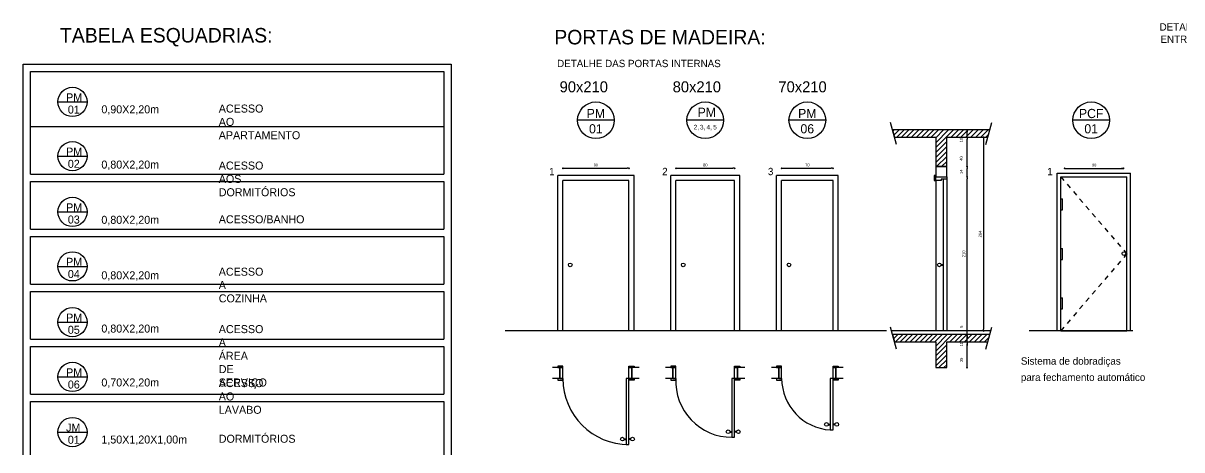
# Model space of a CAD drawing. Header units: millimetres. Extents: x 935 to 1399, y 512 to 900.
# Drawn here: x 1302.13 to 1317.91, y 823.54 to 829.36 of the extents above; entities that cross this region are included whole.
import ezdxf

# ---------------------------------------------------------------- set-up
doc = ezdxf.new("R2010")
doc.units = ezdxf.units.MM
for name, color, linetype in [('@azulejo', 7, 'Continuous'), ('@corte', 2, 'Continuous'), ('@esquadrias', 1, 'Continuous'), ('@hachuraparedes', 253, 'Continuous'), ('@paredes', 5, 'Continuous'), ('@paredes internas', 4, 'Continuous'), ('@pilares', 200, 'Continuous'), ('@textos', 3, 'Continuous'), ('@vista', 1, 'Continuous'), ('MOBIL', 7, 'Continuous')]:
    doc.layers.add(name, color=color, linetype=linetype)
doc.dimstyles.new('elisa_detalhe_gb', dxfattribs={"dimtxt": 0.04, "dimasz": 0.025, "dimexe": 0.3, "dimexo": 0.5, "dimgap": 0.025, "dimtad": 1, "dimdec": 0, "dimlfac": 100, "dimdsep": 46, "dimtxsty": 'Standard', "dimblk1": 'DOT', "dimblk2": 'DOT', "dimsah": 1, "dimcen": 0, "dimse1": 1, "dimse2": 1, "dimclrd": 1, "dimclre": 1, "dimclrt": 2, "dimadec": 0, "dimazin": 0, "dimtfac": 1, "dimtdec": 0, "dimtmove": 2, "dimatfit": 3, "dimldrblk": 'DOT', "dimfxl": 0, "dimtolj": 1, "dimtzin": 0, "dimarcsym": 0})

# ---------------------------------------------------------------- blocks, each defined once
blk = doc.blocks.new('_DOT')
at = {"color": 0, "linetype": 'ByBlock'}
blk.add_line((-0.5, 0), (-1, 0), dxfattribs=at)
at = {"color": 0, "linetype": 'ByBlock', "const_width": 0.5}
blk.add_lwpolyline([(-0.25, 0, 1), (0.25, 0, 1)], format="xyb", close=True, dxfattribs=at)
blk = doc.blocks.new('*D7')
at = {"layer": '@hachuraparedes', "color": 1, "lineweight": -2, "transparency": 16777216}
blk.add_line((1309.506, 827.379), (1310.356, 827.379), dxfattribs=at)
at = {"layer": 'Defpoints', "color": 0, "transparency": 16777216}
for p in [(1310.381, 827.379), (1309.481, 827.213), (1310.381, 827.213)]:
    blk.add_point(p, dxfattribs=at)
at = {"layer": '@hachuraparedes', "color": 1, "lineweight": -2, "transparency": 16777216, "xscale": 0.025, "yscale": 0.025, "zscale": 0.025, "rotation": 180}
blk.add_blockref('_DOT', (1309.481, 827.379), dxfattribs=at)
at = {"layer": '@hachuraparedes', "color": 1, "lineweight": -2, "transparency": 16777216, "xscale": 0.025, "yscale": 0.025, "zscale": 0.025}
blk.add_blockref('_DOT', (1310.381, 827.379), dxfattribs=at)
at = {"layer": '@hachuraparedes', "color": 2, "transparency": 16777216, "insert": (1309.931, 827.424), "char_height": 0.04, "attachment_point": 5}
blk.add_mtext('\\A1;90', dxfattribs=at)
blk = doc.blocks.new('*D8')
at = {"layer": '@hachuraparedes', "color": 1, "lineweight": -2, "transparency": 16777216}
blk.add_line((1312.486, 827.379), (1313.136, 827.379), dxfattribs=at)
at = {"layer": 'Defpoints', "color": 0, "transparency": 16777216}
for p in [(1313.161, 827.379), (1312.461, 827.213), (1313.161, 827.213)]:
    blk.add_point(p, dxfattribs=at)
at = {"layer": '@hachuraparedes', "color": 1, "lineweight": -2, "transparency": 16777216, "xscale": 0.025, "yscale": 0.025, "zscale": 0.025, "rotation": 180}
blk.add_blockref('_DOT', (1312.461, 827.379), dxfattribs=at)
at = {"layer": '@hachuraparedes', "color": 1, "lineweight": -2, "transparency": 16777216, "xscale": 0.025, "yscale": 0.025, "zscale": 0.025}
blk.add_blockref('_DOT', (1313.161, 827.379), dxfattribs=at)
at = {"layer": '@hachuraparedes', "color": 2, "transparency": 16777216, "insert": (1312.811, 827.424), "char_height": 0.04, "attachment_point": 5}
blk.add_mtext('\\A1;70', dxfattribs=at)
blk = doc.blocks.new('*D9')
at = {"layer": '@hachuraparedes', "color": 1, "lineweight": -2, "transparency": 16777216}
blk.add_line((1311.046, 827.379), (1311.796, 827.379), dxfattribs=at)
at = {"layer": 'Defpoints', "color": 0, "transparency": 16777216}
for p in [(1311.821, 827.379), (1311.021, 827.213), (1311.821, 827.213)]:
    blk.add_point(p, dxfattribs=at)
at = {"layer": '@hachuraparedes', "color": 1, "lineweight": -2, "transparency": 16777216, "xscale": 0.025, "yscale": 0.025, "zscale": 0.025, "rotation": 180}
blk.add_blockref('_DOT', (1311.021, 827.379), dxfattribs=at)
at = {"layer": '@hachuraparedes', "color": 1, "lineweight": -2, "transparency": 16777216, "xscale": 0.025, "yscale": 0.025, "zscale": 0.025}
blk.add_blockref('_DOT', (1311.821, 827.379), dxfattribs=at)
at = {"layer": '@hachuraparedes', "color": 2, "transparency": 16777216, "insert": (1311.421, 827.424), "char_height": 0.04, "attachment_point": 5}
blk.add_mtext('\\A1;80', dxfattribs=at)
blk = doc.blocks.new('*D10')
at = {"layer": '@hachuraparedes', "color": 1, "lineweight": -2, "transparency": 16777216}
blk.add_line((1315.211, 827.778), (1315.211, 825.188), dxfattribs=at)
at = {"layer": 'Defpoints', "color": 0, "transparency": 16777216}
for p in [(1315.211, 827.803), (1315.211, 825.163), (1315.211, 825.163)]:
    blk.add_point(p, dxfattribs=at)
at = {"layer": '@hachuraparedes', "color": 1, "lineweight": -2, "transparency": 16777216, "xscale": 0.025, "yscale": 0.025, "zscale": 0.025}
for p, rotation in [((1315.211, 827.803), 90), ((1315.211, 825.163), 270)]:
    blk.add_blockref('_DOT', p, dxfattribs=dict(at, rotation=rotation))
at = {"layer": '@hachuraparedes', "color": 2, "transparency": 16777216, "insert": (1315.166, 826.483), "char_height": 0.04, "attachment_point": 5, "rotation": 90}
blk.add_mtext('\\A1;264', dxfattribs=at)
blk = doc.blocks.new('*D13')
at = {"color": 1, "lineweight": -2, "transparency": 16777216}
blk.add_line((1314.986, 824.688), (1314.986, 824.988), dxfattribs=at)
at = {"layer": 'Defpoints', "color": 0, "transparency": 16777216}
for p in [(1314.709, 825.013), (1314.986, 825.013), (1314.709, 824.663)]:
    blk.add_point(p, dxfattribs=at)
at = {"color": 1, "lineweight": -2, "transparency": 16777216, "xscale": 0.025, "yscale": 0.025, "zscale": 0.025}
for p, rotation in [((1314.986, 825.013), 90), ((1314.986, 824.663), 270)]:
    blk.add_blockref('_DOT', p, dxfattribs=dict(at, rotation=rotation))
at = {"color": 2, "transparency": 16777216, "insert": (1314.909, 824.768), "char_height": 0.04, "attachment_point": 5, "rotation": 90}
blk.add_mtext('\\A1;35', dxfattribs=at)
blk = doc.blocks.new('*D14')
at = {"color": 1, "lineweight": -2, "transparency": 16777216}
for p, q in [((1314.986, 825.138), (1314.986, 825.163)), ((1314.986, 825.013), (1314.986, 825.113)), ((1314.986, 824.988), (1314.986, 824.963))]:
    blk.add_line(p, q, dxfattribs=at)
at = {"layer": 'Defpoints', "color": 0, "transparency": 16777216}
for p in [(1314.709, 825.013), (1314.986, 825.113), (1314.986, 825.113)]:
    blk.add_point(p, dxfattribs=at)
at = {"color": 1, "lineweight": -2, "transparency": 16777216, "xscale": 0.025, "yscale": 0.025, "zscale": 0.025}
for p, rotation in [((1314.986, 825.113), 270), ((1314.986, 825.013), 90)]:
    blk.add_blockref('_DOT', p, dxfattribs=dict(at, rotation=rotation))
at = {"color": 2, "transparency": 16777216, "insert": (1314.911, 824.982), "char_height": 0.04, "attachment_point": 5, "rotation": 90}
blk.add_mtext('\\A1;10', dxfattribs=at)
blk = doc.blocks.new('*D15')
at = {"color": 1, "lineweight": -2, "transparency": 16777216}
for p, q in [((1314.986, 825.188), (1314.986, 825.213)), ((1314.986, 825.113), (1314.986, 825.163)), ((1314.986, 825.088), (1314.986, 825.063))]:
    blk.add_line(p, q, dxfattribs=at)
at = {"layer": 'Defpoints', "color": 0, "transparency": 16777216}
for p in [(1314.986, 825.163), (1314.986, 825.163), (1314.986, 825.113)]:
    blk.add_point(p, dxfattribs=at)
at = {"color": 1, "lineweight": -2, "transparency": 16777216, "xscale": 0.025, "yscale": 0.025, "zscale": 0.025}
for p, rotation in [((1314.986, 825.163), 270), ((1314.986, 825.113), 90)]:
    blk.add_blockref('_DOT', p, dxfattribs=dict(at, rotation=rotation))
at = {"color": 2, "transparency": 16777216, "insert": (1314.911, 825.22), "char_height": 0.04, "attachment_point": 5, "rotation": 90}
blk.add_mtext('\\A1;5', dxfattribs=at)
blk = doc.blocks.new('*D16')
at = {"color": 1, "lineweight": -2, "transparency": 16777216}
blk.add_line((1314.986, 825.188), (1314.986, 827.238), dxfattribs=at)
at = {"layer": 'Defpoints', "color": 0, "transparency": 16777216}
for p in [(1314.709, 827.263), (1314.986, 827.263), (1314.986, 825.163)]:
    blk.add_point(p, dxfattribs=at)
at = {"color": 1, "lineweight": -2, "transparency": 16777216, "xscale": 0.025, "yscale": 0.025, "zscale": 0.025}
for p, rotation in [((1314.986, 827.263), 90), ((1314.986, 825.163), 270)]:
    blk.add_blockref('_DOT', p, dxfattribs=dict(at, rotation=rotation))
at = {"color": 2, "transparency": 16777216, "insert": (1314.941, 826.213), "char_height": 0.04, "attachment_point": 5, "rotation": 90}
blk.add_mtext('\\A1;210', dxfattribs=at)
blk = doc.blocks.new('*D17')
at = {"color": 1, "lineweight": -2, "transparency": 16777216}
blk.add_line((1314.986, 827.828), (1314.986, 827.878), dxfattribs=at)
at = {"layer": 'Defpoints', "color": 0, "transparency": 16777216}
for p in [(1314.986, 827.903), (1314.986, 827.903), (1314.986, 827.803)]:
    blk.add_point(p, dxfattribs=at)
at = {"color": 1, "lineweight": -2, "transparency": 16777216, "xscale": 0.025, "yscale": 0.025, "zscale": 0.025}
for p, rotation in [((1314.986, 827.903), 90), ((1314.986, 827.803), 270)]:
    blk.add_blockref('_DOT', p, dxfattribs=dict(at, rotation=rotation))
at = {"color": 2, "transparency": 16777216, "insert": (1314.908, 827.765), "char_height": 0.04, "attachment_point": 5, "rotation": 90}
blk.add_mtext('\\A1;10', dxfattribs=at)
blk = doc.blocks.new('*D18')
at = {"color": 1, "lineweight": -2, "transparency": 16777216}
blk.add_line((1314.986, 827.428), (1314.986, 827.778), dxfattribs=at)
at = {"layer": 'Defpoints', "color": 0, "transparency": 16777216}
for p in [(1314.986, 827.803), (1314.986, 827.803), (1314.709, 827.403)]:
    blk.add_point(p, dxfattribs=at)
at = {"color": 1, "lineweight": -2, "transparency": 16777216, "xscale": 0.025, "yscale": 0.025, "zscale": 0.025}
for p, rotation in [((1314.986, 827.803), 90), ((1314.986, 827.403), 270)]:
    blk.add_blockref('_DOT', p, dxfattribs=dict(at, rotation=rotation))
at = {"color": 2, "transparency": 16777216, "insert": (1314.908, 827.512), "char_height": 0.04, "attachment_point": 5, "rotation": 90}
blk.add_mtext('\\A1;40', dxfattribs=at)
blk = doc.blocks.new('*D19')
at = {"color": 1, "lineweight": -2, "transparency": 16777216}
blk.add_line((1314.986, 827.288), (1314.986, 827.378), dxfattribs=at)
at = {"layer": 'Defpoints', "color": 0, "transparency": 16777216}
for p in [(1314.709, 827.403), (1314.986, 827.403), (1314.709, 827.263)]:
    blk.add_point(p, dxfattribs=at)
at = {"color": 1, "lineweight": -2, "transparency": 16777216, "xscale": 0.025, "yscale": 0.025, "zscale": 0.025}
for p, rotation in [((1314.986, 827.403), 90), ((1314.986, 827.263), 270)]:
    blk.add_blockref('_DOT', p, dxfattribs=dict(at, rotation=rotation))
at = {"color": 2, "transparency": 16777216, "insert": (1314.908, 827.333), "char_height": 0.04, "attachment_point": 5, "rotation": 90}
blk.add_mtext('\\A1;14', dxfattribs=at)

msp = doc.modelspace()

# ---------------------------------------------------------------- hatches: boundary and pattern name
at = {"layer": '@pilares'}
h = msp.add_hatch(dxfattribs=at)
h.set_pattern_fill('ANSI31', color=256, scale=0.015, style=0)
h.set_pattern_definition([(45, (1250.326223, 766.7959), (-0.03367596, 0.03367596), [])])
h.paths.add_polyline_path([(1315.29718, 827.90344), (1313.97039, 827.90344), (1313.99718, 827.80344), (1314.55878, 827.80344), (1314.55878, 827.40344), (1314.70878, 827.40344), (1314.70878, 827.80344), (1315.27039, 827.80344)])
h = msp.add_hatch(dxfattribs=at)
h.set_pattern_fill('ANSI31', color=256, scale=0.015, style=0)
h.set_pattern_definition([(45, (1250.326223, 729.74203), (-0.03367596, 0.03367596), [])])
h.paths.add_polyline_path([(1314.70878, 825.01344), (1315.27039, 825.01344), (1315.29718, 825.11344), (1313.97039, 825.11344), (1313.99718, 825.01344), (1314.55878, 825.01344), (1314.55878, 824.66344), (1314.70878, 824.66344)])
h.paths.add_polyline_path([(1314.83388, 824.88234), (1314.83388, 825.08154), (1314.98747, 825.08154), (1314.98747, 824.88234)], flags=25)

# ---------------------------------------------------------------- linework, layer by layer
msp.add_line((1317.24236, 825.16344), (1315.83086, 825.16344))
at = {"ltscale": 0.1}
msp.add_circle((1317.123, 826.21759), 0.025, dxfattribs=at)
at = {"layer": '@azulejo'}
msp.add_line((1315.30388, 825.16344), (1313.95699, 825.16344), dxfattribs=at)
at = {"layer": '@esquadrias', "color": 2}
for p, q in [((1314.02398, 827.70344), (1313.94359, 828.00344)), ((1315.24359, 827.70344), (1315.32398, 828.00344)), ((1314.02398, 824.91344), (1313.94359, 825.21344)), ((1315.24359, 824.91344), (1315.32398, 825.21344))]:
    msp.add_line(p, q, dxfattribs=at)
at = {"layer": '@esquadrias', "ltscale": 0.1}
for p, q in [((1314.63328, 826.06792), (1314.65878, 826.06792)), ((1314.63328, 826.05792), (1314.65878, 826.05792)), ((1313.09521, 823.89344), (1313.12071, 823.89344)), ((1313.09521, 823.88344), (1313.12071, 823.88344)), ((1313.18622, 823.89344), (1313.16071, 823.89344)), ((1313.18622, 823.88344), (1313.16071, 823.88344)), ((1311.75521, 823.79344), (1311.78071, 823.79344)), ((1311.75521, 823.78344), (1311.78071, 823.78344)), ((1311.84622, 823.79344), (1311.82071, 823.79344)), ((1311.84622, 823.78344), (1311.82071, 823.78344)), ((1310.31521, 823.69344), (1310.34071, 823.69344)), ((1310.31521, 823.68344), (1310.34071, 823.68344)), ((1310.40622, 823.69344), (1310.38071, 823.69344)), ((1310.40622, 823.68344), (1310.38071, 823.68344))]:
    msp.add_line(p, q, dxfattribs=at)
at = {"layer": '@esquadrias', "color": 2}
for points in [[(1314.53878, 827.28344), (1314.53878, 827.21344), (1314.55878, 827.21344), (1314.55878, 827.28344)], [(1314.55878, 827.26344), (1314.70878, 827.26344), (1314.70878, 827.23344), (1314.63378, 827.23344), (1314.63378, 827.21344), (1314.55878, 827.21344)], [(1309.48071, 824.68344), (1309.41071, 824.68344), (1309.41071, 824.66344), (1309.48071, 824.66344)], [(1310.38071, 824.68344), (1310.45071, 824.68344), (1310.45071, 824.66344), (1310.38071, 824.66344)], [(1311.02071, 824.68344), (1310.95071, 824.68344), (1310.95071, 824.66344), (1311.02071, 824.66344)], [(1311.82071, 824.68344), (1311.89071, 824.68344), (1311.89071, 824.66344), (1311.82071, 824.66344)], [(1312.46071, 824.68344), (1312.39071, 824.68344), (1312.39071, 824.66344), (1312.46071, 824.66344)], [(1313.16071, 824.68344), (1313.23071, 824.68344), (1313.23071, 824.66344), (1313.16071, 824.66344)], [(1309.48071, 824.51344), (1309.41071, 824.51344), (1309.41071, 824.49344), (1309.48071, 824.49344)], [(1309.48071, 824.66344), (1309.44071, 824.66344), (1309.44071, 824.51344), (1309.48071, 824.51344)], [(1310.38071, 823.61344), (1310.38071, 824.51344), (1310.34071, 824.51344), (1310.34071, 823.61344)], [(1310.38071, 824.66344), (1310.42071, 824.66344), (1310.42071, 824.51344), (1310.38071, 824.51344)], [(1310.38071, 824.51344), (1310.45071, 824.51344), (1310.45071, 824.49344), (1310.38071, 824.49344)], [(1311.02071, 824.51344), (1310.95071, 824.51344), (1310.95071, 824.49344), (1311.02071, 824.49344)], [(1311.02071, 824.66344), (1310.98071, 824.66344), (1310.98071, 824.51344), (1311.02071, 824.51344)], [(1311.82071, 823.71344), (1311.82071, 824.51344), (1311.78071, 824.51344), (1311.78071, 823.71344)], [(1311.82071, 824.66344), (1311.86071, 824.66344), (1311.86071, 824.51344), (1311.82071, 824.51344)], [(1311.82071, 824.51344), (1311.89071, 824.51344), (1311.89071, 824.49344), (1311.82071, 824.49344)], [(1312.46071, 824.51344), (1312.39071, 824.51344), (1312.39071, 824.49344), (1312.46071, 824.49344)], [(1312.46071, 824.66344), (1312.42071, 824.66344), (1312.42071, 824.51344), (1312.46071, 824.51344)], [(1313.16071, 823.81344), (1313.16071, 824.51344), (1313.12071, 824.51344), (1313.12071, 823.81344)], [(1313.16071, 824.66344), (1313.20071, 824.66344), (1313.20071, 824.51344), (1313.16071, 824.51344)], [(1313.16071, 824.51344), (1313.23071, 824.51344), (1313.23071, 824.49344), (1313.16071, 824.49344)]]:
    msp.add_lwpolyline(points, close=True, dxfattribs=at)
at = {"layer": '@esquadrias', "ltscale": 0.1}
for centre in [(1309.58071, 826.06344), (1311.12071, 826.06344), (1312.56071, 826.06344), (1314.60878, 826.06292), (1313.07071, 823.88844), (1313.21071, 823.88844), (1311.73071, 823.78844), (1311.87071, 823.78844), (1310.29071, 823.68844), (1310.43071, 823.68844)]:
    msp.add_circle(centre, 0.025, dxfattribs=at)
at = {"layer": '@esquadrias'}
msp.add_arc((1310.38071, 824.51344), 0.9, 180, 270, dxfattribs=at)
at = {"layer": '@esquadrias', "color": 1}
for centre, radius, start, end in [((1311.78071, 824.47444), 0.761, 177.062399, 270), ((1313.17001, 824.52106), 0.70934, 180.615934, 266.014697)]:
    msp.add_arc(centre, radius, start, end, dxfattribs=at)
at = {"layer": '@hachuraparedes', "color": 1}
msp.add_line((1316.32311, 827.37879), (1317.11061, 827.37879), dxfattribs=at)
at = {"layer": '@paredes'}
msp.add_lwpolyline([(1314.70878, 827.40344), (1314.55878, 827.40344), (1314.55878, 827.26344), (1314.70878, 827.26344)], close=True, dxfattribs=at)
at = {"layer": '@paredes internas'}
for p, q in [((1309.44071, 824.66344), (1309.34071, 824.66344)), ((1309.44071, 824.51344), (1309.34071, 824.51344)), ((1309.4407, 824.51314), (1309.44071, 824.66344)), ((1310.4207, 824.51314), (1310.42071, 824.66344)), ((1310.52071, 824.66337), (1310.42071, 824.66337)), ((1310.52071, 824.51337), (1310.42071, 824.51337)), ((1310.98071, 824.66344), (1310.88071, 824.66344)), ((1310.98071, 824.51344), (1310.88071, 824.51344)), ((1310.98071, 824.51344), (1310.98071, 824.66344)), ((1311.86071, 824.51344), (1311.86071, 824.66344)), ((1311.96071, 824.66344), (1311.86071, 824.66344)), ((1311.96071, 824.51344), (1311.86071, 824.51344)), ((1312.42071, 824.66344), (1312.32071, 824.66344)), ((1312.42071, 824.51344), (1312.32071, 824.51344)), ((1312.4207, 824.51314), (1312.42071, 824.66344)), ((1313.2007, 824.51314), (1313.20071, 824.66344)), ((1313.30071, 824.66337), (1313.20071, 824.66337)), ((1313.30071, 824.51337), (1313.20071, 824.51337))]:
    msp.add_line(p, q, dxfattribs=at)
at = {"layer": '@pilares'}
for points in [[(1313.99718, 827.80344), (1314.55878, 827.80344), (1314.55878, 827.40344), (1314.70878, 827.40344), (1314.70878, 827.80344), (1315.27039, 827.80344), (1315.29718, 827.90344), (1313.97039, 827.90344)], [(1313.99718, 825.01344), (1314.55878, 825.01344), (1314.55878, 824.66344), (1314.70878, 824.66344), (1314.70878, 825.01344), (1315.27039, 825.01344), (1315.29718, 825.11344), (1313.97039, 825.11344)]]:
    msp.add_lwpolyline(points, close=True, dxfattribs=at)
at = {"layer": '@textos'}
for p, q in [((1310.18071, 828.03344), (1309.68071, 828.03344)), ((1311.67071, 828.03344), (1311.17071, 828.03344)), ((1313.06071, 828.03344), (1312.56071, 828.03344)), ((1316.92782, 828.03344), (1316.42782, 828.03344))]:
    msp.add_line(p, q, dxfattribs=at)
for centre in [(1309.93071, 828.03344), (1311.42071, 828.03344), (1312.81071, 828.03344), (1316.67782, 828.03344)]:
    msp.add_circle(centre, 0.25, dxfattribs=at)
at = {"layer": '@vista'}
for p, q in [((1310.45071, 827.28344), (1309.41071, 827.28344)), ((1309.41071, 825.16344), (1309.41071, 827.28344)), ((1309.48071, 825.16344), (1309.48071, 827.21344)), ((1310.38071, 827.21344), (1309.48071, 827.21344)), ((1310.38071, 825.16344), (1310.38071, 827.21344)), ((1310.45071, 825.16344), (1310.45071, 827.28344)), ((1311.89071, 827.28344), (1310.95071, 827.28344)), ((1310.95071, 825.16344), (1310.95071, 827.28344)), ((1311.02071, 825.16344), (1311.02071, 827.21344)), ((1311.82071, 827.21344), (1311.02071, 827.21344)), ((1311.82071, 825.16344), (1311.82071, 827.21344)), ((1311.89071, 825.16344), (1311.89071, 827.28344)), ((1313.23071, 827.28344), (1312.39071, 827.28344)), ((1312.39071, 825.16344), (1312.39071, 827.28344)), ((1312.46071, 825.16344), (1312.46071, 827.21344)), ((1313.16071, 827.21344), (1312.46071, 827.21344)), ((1313.16071, 825.16344), (1313.16071, 827.21344)), ((1313.23071, 825.16344), (1313.23071, 827.28344)), ((1314.55878, 827.21344), (1314.55878, 825.16344)), ((1314.65878, 827.23344), (1314.65878, 825.16344)), ((1314.70878, 827.23344), (1314.70878, 825.16344)), ((1313.88894, 825.16344), (1308.69447, 825.16344))]:
    msp.add_line(p, q, dxfattribs=at)
at = {"layer": 'MOBIL', "color": 1}
for p, q in [((1302.12879, 828.79979), (1307.96061, 828.79979)), ((1302.12879, 824.19979), (1302.12879, 828.79979)), ((1307.96061, 828.79979), (1307.96061, 818.19979)), ((1302.22879, 828.69979), (1307.86061, 828.69979)), ((1302.22879, 827.94979), (1302.22879, 828.69979)), ((1307.86061, 828.69979), (1307.86061, 827.29979)), ((1302.6013, 828.28431), (1302.99977, 828.28431)), ((1302.22879, 827.94979), (1307.86061, 827.94979)), ((1302.22879, 827.29979), (1302.22879, 827.94979)), ((1302.6013, 827.54491), (1302.99977, 827.54491)), ((1302.22879, 827.29979), (1307.86061, 827.29979)), ((1302.22879, 826.54979), (1302.22879, 827.19979)), ((1302.22879, 827.19979), (1307.86061, 827.19979)), ((1307.86061, 827.19979), (1307.86061, 826.54979)), ((1316.26297, 827.26344), (1316.30583, 827.21344)), ((1316.34869, 827.16344), (1316.39155, 827.11344)), ((1316.4344, 827.06344), (1316.47726, 827.01344)), ((1316.52012, 826.96344), (1316.56297, 826.91344)), ((1302.6013, 826.78539), (1302.99977, 826.78539)), ((1316.60583, 826.86344), (1316.64869, 826.81344)), ((1316.69155, 826.76344), (1316.7344, 826.71344)), ((1316.77726, 826.66344), (1316.82012, 826.61344)), ((1316.86297, 826.56344), (1316.90583, 826.51344)), ((1302.22879, 826.54979), (1307.86061, 826.54979)), ((1302.22879, 825.79979), (1302.22879, 826.44979)), ((1302.22879, 826.44979), (1307.86061, 826.44979)), ((1307.86061, 826.44979), (1307.86061, 825.79979)), ((1316.94869, 826.46344), (1316.99155, 826.41344)), ((1317.0344, 826.36344), (1317.07726, 826.31344)), ((1317.12012, 826.26344), (1317.16297, 826.21344)), ((1317.07726, 826.11344), (1317.0344, 826.06344)), ((1317.16297, 826.21344), (1317.12012, 826.16344)), ((1302.6013, 826.04271), (1302.99977, 826.04271)), ((1316.99155, 826.01344), (1316.94869, 825.96344)), ((1302.22879, 825.79979), (1307.86061, 825.79979)), ((1316.82012, 825.81344), (1316.77726, 825.76344)), ((1316.90583, 825.91344), (1316.86297, 825.86344)), ((1302.22879, 825.04979), (1302.22879, 825.69979)), ((1302.22879, 825.69979), (1307.86061, 825.69979)), ((1307.86061, 825.69979), (1307.86061, 825.04979)), ((1316.7344, 825.71344), (1316.69155, 825.66344)), ((1316.56297, 825.51344), (1316.52012, 825.46344)), ((1316.64869, 825.61344), (1316.60583, 825.56344)), ((1316.39155, 825.31344), (1316.34869, 825.26344)), ((1316.47726, 825.41344), (1316.4344, 825.36344)), ((1302.6013, 825.28286), (1302.99977, 825.28286)), ((1315.30388, 825.16344), (1315.31058, 825.16344)), ((1316.30583, 825.21344), (1316.26297, 825.16344)), ((1302.22879, 825.04979), (1307.86061, 825.04979)), ((1302.22879, 824.29979), (1302.22879, 824.94979)), ((1302.22879, 824.94979), (1307.86061, 824.94979)), ((1307.86061, 824.94979), (1307.86061, 824.29979)), ((1302.6013, 824.53674), (1302.99977, 824.53674)), ((1302.12879, 818.19979), (1302.12879, 824.29979)), ((1302.22879, 824.29979), (1307.86061, 824.29979)), ((1302.22879, 824.29979), (1307.86061, 824.29979)), ((1302.22879, 824.19979), (1307.86061, 824.19979)), ((1302.22879, 824.19979), (1307.86061, 824.19979)), ((1302.22879, 823.44979), (1302.22879, 824.19979)), ((1307.86061, 824.19979), (1307.86061, 822.79979)), ((1302.6013, 823.78431), (1302.99977, 823.78431))]:
    msp.add_line(p, q, dxfattribs=at)
at = {"layer": 'MOBIL'}
for p, q in [((1316.21297, 825.16344), (1316.21297, 827.31344)), ((1316.21297, 827.31344), (1317.21297, 827.31344)), ((1316.26297, 825.16344), (1316.26297, 827.26344)), ((1316.26297, 827.26344), (1317.16297, 827.26344)), ((1316.31297, 827.26344), (1317.11297, 827.26344)), ((1317.16297, 825.16344), (1317.16297, 827.26344)), ((1317.21297, 825.16344), (1317.21297, 827.31344)), ((1316.26297, 826.96344), (1316.28797, 826.96344)), ((1316.28797, 826.81344), (1316.28797, 826.96344)), ((1316.26297, 826.81344), (1316.28797, 826.81344)), ((1316.26297, 826.28844), (1316.28797, 826.28844)), ((1316.28797, 826.13844), (1316.28797, 826.28844)), ((1316.26297, 826.13844), (1316.28797, 826.13844)), ((1316.26297, 825.61344), (1316.28797, 825.61344)), ((1316.26297, 825.61344), (1316.28797, 825.61344)), ((1316.26297, 825.46344), (1316.28797, 825.46344)), ((1316.28797, 825.46344), (1316.28797, 825.61344)), ((1316.26297, 825.16344), (1317.16297, 825.16344)), ((1316.31297, 825.16344), (1317.11297, 825.16344)), ((1316.31297, 825.16344), (1317.11297, 825.16344))]:
    msp.add_line(p, q, dxfattribs=at)
at = {"layer": 'MOBIL', "color": 1}
for centre in [(1302.80053, 828.28431), (1302.80053, 827.54491), (1302.80053, 826.78539), (1302.80053, 826.04271), (1302.80053, 825.28286), (1302.80053, 824.53674), (1302.80053, 823.78431)]:
    msp.add_circle(centre, 0.19924, dxfattribs=at)

# ---------------------------------------------------------------- block references
at = {"layer": '@hachuraparedes', "color": 1, "xscale": 0.02499999999997726, "yscale": 0.02499999999997726, "zscale": 0.02499999999997726, "rotation": 180}
msp.add_blockref('_DOT', (1316.31686, 827.37879), dxfattribs=at)
at = {"layer": '@hachuraparedes', "color": 1, "xscale": 0.02499999999997726, "yscale": 0.02499999999997726, "zscale": 0.02499999999997726}
msp.add_blockref('_DOT', (1317.11686, 827.37879), dxfattribs=at)

# ---------------------------------------------------------------- texts
for s, p in [('DETALHE DA PORTA PRINCIPAL', (1317.60906, 829.2558)), ('ENTRADAS DOS APARTAMENTOS/E ZELADOR', (1317.62077, 829.08913)), ('Sistema de dobradiças', (1315.71939, 824.703)), ('para fechamento automático', (1315.71939, 824.48156))]:
    msp.add_text(s, height=0.1).set_placement(p)
at = {"color": 1}
for s, p in [('DETALHE DAS PORTAS INTERNAS', (1309.40193, 828.75785)), ('1', (1309.2932, 827.28564)), ('2', (1310.8332, 827.28564)), ('3', (1312.2732, 827.28564)), ('1', (1316.07787, 827.28564))]:
    msp.add_text(s, height=0.1, dxfattribs=at).set_placement(p)
at = {"layer": '@corte', "color": 1, "attachment_point": 4}
for s, insert, char_height in [('TABELA ESQUADRIAS:', (1302.63008, 829.16542), 0.1977553), ('PORTAS DE MADEIRA:', (1309.36332, 829.16542), 0.1977553), ('\\A1;90x210', (1309.4364, 828.4887), 0.15), ('\\A1;80x210', (1310.9764, 828.4887), 0.15), ('\\A1;70x210', (1312.4164, 828.4887), 0.15)]:
    msp.add_mtext(s, dxfattribs=dict(at, insert=insert, char_height=char_height))
at = {"layer": '@hachuraparedes', "color": 3}
for s, height, p in [('2,', 0.062899, (1311.26329, 827.90868)), ('3,', 0.062899, (1311.34807, 827.90868)), ('4,', 0.062899, (1311.4385, 827.90868)), ('5', 0.0629, (1311.52893, 827.90868))]:
    msp.add_text(s, height=height, dxfattribs=at).set_placement(p)
at = {"layer": '@hachuraparedes', "color": 2, "insert": (1316.71686, 827.42379), "char_height": 0.04, "attachment_point": 5}
msp.add_mtext('90', dxfattribs=at)
at = {"layer": '@textos'}
msp.add_text('PM', height=0.125, dxfattribs=at).set_placement((1311.31574, 828.08025))
at = {"layer": '@textos', "char_height": 0.125, "attachment_point": 2}
for s, insert in [('PM\\P01', (1309.92991, 828.18878)), ('PM\\P06', (1312.80991, 828.18878)), ('PCF\\P01', (1316.67701, 828.18878))]:
    msp.add_mtext(s, dxfattribs=dict(at, insert=insert))
at = {"layer": 'MOBIL', "color": 1, "width": 0.0074075, "attachment_point": 1}
for s, insert, char_height in [('PM ', (1302.71356, 828.40101), 0.109053), ('01', (1302.73733, 828.23444), 0.109053), ('0,90X2,20m ', (1303.19421, 828.23745), 0.1090528), ('ACESSO AO APARTAMENTO', (1304.79322, 828.24799), 0.1090528), ('PM ', (1302.71356, 827.66161), 0.109053), ('02', (1302.73733, 827.49503), 0.109053), ('0,80X2,20m ', (1303.19421, 827.48442), 0.1090528), ('ACESSO AOS DORMITÓRIOS', (1304.79322, 827.47112), 0.1090528), ('PM ', (1302.71356, 826.90209), 0.109053), ('03', (1302.73733, 826.73552), 0.109053), ('0,80X2,20m ', (1303.19421, 826.73172), 0.1090528), ('ACESSO/BANHO', (1304.79322, 826.73881), 0.1090528), ('PM ', (1302.71356, 826.15941), 0.109053), ('04', (1302.73733, 825.99283), 0.109053), ('0,80X2,20m ', (1303.19421, 825.9754), 0.1090528), ('ACESSO A COZINHA', (1304.79322, 826.02481), 0.1090528), ('PM ', (1302.71356, 825.39956), 0.109053), ('05', (1302.73733, 825.23298), 0.109053), ('0,80X2,20m ', (1303.19421, 825.24963), 0.1090528), ('ACESSO A ÁREA DE SERVIÇO ', (1304.79322, 825.24211), 0.1090528), ('PM ', (1302.71356, 824.65344), 0.109053), ('0,70X2,20m ', (1303.19421, 824.51512), 0.1090528), ('06', (1302.73733, 824.48686), 0.109053), ('ACESSO AO LAVABO', (1304.79322, 824.50633), 0.1090528), ('JM', (1302.71356, 823.90101), 0.109053), ('01', (1302.73733, 823.73444), 0.109053), ('1,50X1,20X1,00m ', (1303.19421, 823.73745), 0.1090528), ('DORMITÓRIOS', (1304.79322, 823.74799), 0.1090528)]:
    msp.add_mtext(s, dxfattribs=dict(at, insert=insert, char_height=char_height))

# ---------------------------------------------------------------- dimensions: what is measured, and where the dimension line sits
for base, p1, p2, picture, middle in [((1314.98604, 827.90344), (1314.98604, 827.80344), (1314.98604, 827.90344), '*D17', (1314.90844, 827.76482)), ((1314.98604, 827.80344), (1314.70878, 827.40344), (1314.98604, 827.80344), '*D18', (1314.90844, 827.51242)), ((1314.98604, 827.40344), (1314.70878, 827.26344), (1314.70878, 827.40344), '*D19', (1314.90844, 827.33344)), ((1314.98604, 825.11344), (1314.70878, 825.01344), (1314.98604, 825.11344), '*D14', (1314.91068, 824.98194)), ((1314.98604, 825.16344), (1314.98604, 825.11344), (1314.98604, 825.16344), '*D15', (1314.91068, 825.22012)), ((1314.98604, 825.01344), (1314.70878, 824.66344), (1314.70878, 825.01344), '*D13', (1314.90888, 824.76787))]:
    dim = msp.add_linear_dim(base=base, p1=p1, p2=p2, angle=90, dimstyle='elisa_detalhe_gb')
    dim.commit()
    dim.dimension.update_dxf_attribs({"geometry": picture, "text_midpoint": middle, "dimtype": 160})
dim = msp.add_linear_dim(base=(1314.98604, 827.26344), p1=(1314.98604, 825.16344), p2=(1314.70878, 827.26344), angle=90, dimstyle='elisa_detalhe_gb')
dim.commit()
dim.dimension.update_dxf_attribs({"geometry": '*D16', "text_midpoint": (1314.94104, 826.21344)})
at = {"layer": '@hachuraparedes'}
dim = msp.add_linear_dim(base=(1315.21141, 825.16344), p1=(1315.21141, 827.80344), p2=(1315.21141, 825.16344), angle=90, dimstyle='elisa_detalhe_gb', dxfattribs=at)
dim.commit()
dim.dimension.update_dxf_attribs({"geometry": '*D10', "text_midpoint": (1315.16641, 826.48344)})
for base, p1, p2, picture, middle in [((1310.38071, 827.37879), (1309.48071, 827.21344), (1310.38071, 827.21344), '*D7', (1309.93071, 827.42379)), ((1311.82071, 827.37879), (1311.02071, 827.21344), (1311.82071, 827.21344), '*D9', (1311.42071, 827.42379)), ((1313.16071, 827.37879), (1312.46071, 827.21344), (1313.16071, 827.21344), '*D8', (1312.81071, 827.42379))]:
    dim = msp.add_linear_dim(base=base, p1=p1, p2=p2, dimstyle='elisa_detalhe_gb', dxfattribs=at)
    dim.commit()
    dim.dimension.update_dxf_attribs({"geometry": picture, "text_midpoint": middle})

doc.saveas('drawing.dxf')
